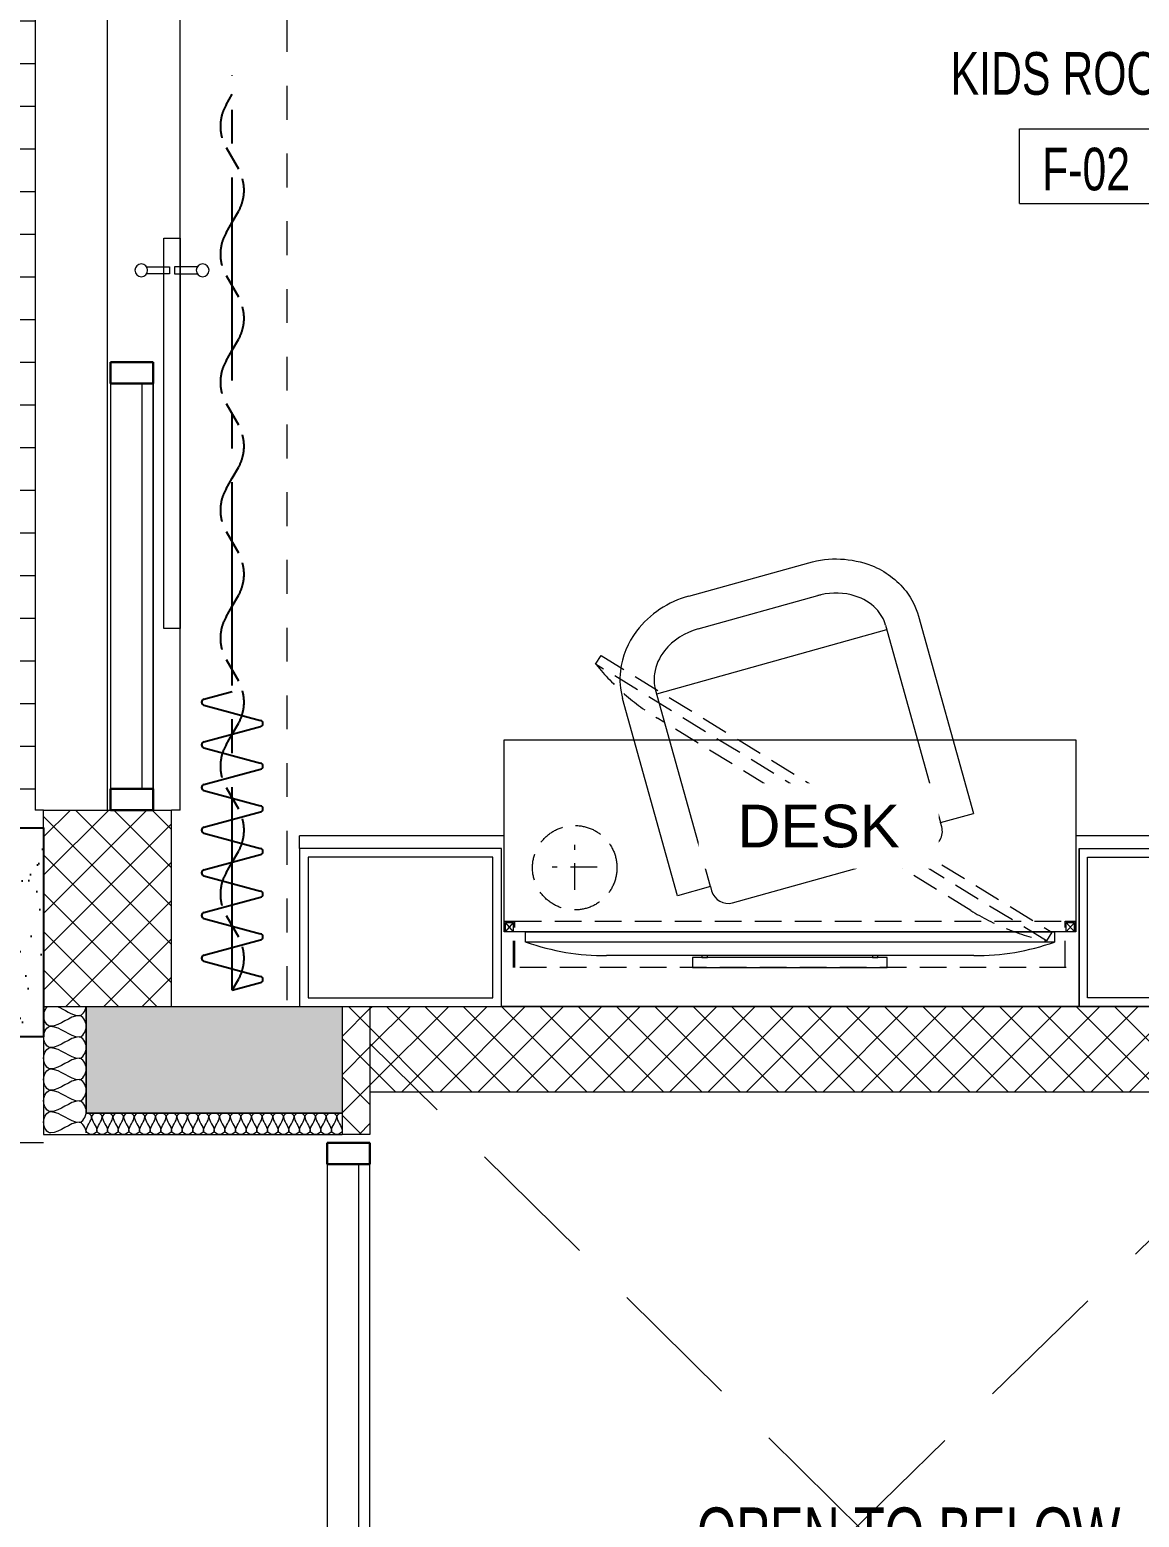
# Model space of a CAD drawing. Header units: millimetres. Extents: x -18512 to 101824, y -95768 to 52898.
# Drawn here: x 55536 to 58137, y -56835 to -53348 of the extents above; entities that cross this region are included whole.
import ezdxf

# ---------------------------------------------------------------- set-up
doc = ezdxf.new("R2010")
doc.units = ezdxf.units.MM
doc.header["$LTSCALE"] = 25
for name, pattern in [('CENTER2', [28.575, 19.05, -3.175, 3.175, -3.175]), ('Dash', [6.35, 3.175, -3.175]), ('DASHED', [0.75, 0.5, -0.25]), ('HIDDEN', [0.375, 0.25, -0.125]), ('HIDDEN2', [4.7625, 3.175, -1.5875])]:
    doc.linetypes.add(name, pattern=pattern)
doc.layers.get('0').update_dxf_attribs({"color": 254, "lineweight": 0})
for name, color, linetype in [('1547 L-StB-p-00-GA$0$WD-HATCH', 251, 'Continuous'), ('1547 L-StB-p-00-GA$0$WD-HATCH-WALLS-STRUCTURAL', 251, 'Continuous'), ('4_Furniture', 3, 'Continuous'), ('AR WALL HATCH', 8, 'Continuous'), ('WD-FURNITURE-1', 1, 'Continuous')]:
    doc.layers.add(name, color=color, linetype=linetype)
for name, color, linetype, lineweight in [('_FW_FUR_FIXED', 62, 'Continuous', 0), ('A-ANNO-TEXT', 2, 'Continuous', 9), ('A-AREA-IDEN', 2, 'Continuous', 9), ('A-DETL-INSL', 8, 'Continuous', 9), ('A-DETL-MBND', 5, 'HIDDEN', 9), ('A-DOOR', 31, 'Continuous', 18), ('A-FLOR-OTLN', 6, 'Continuous', 18), ('A-GLAZ', 6, 'Continuous', 9), ('A-GLAZ-CWMG', 51, 'Continuous', 9), ('hatch', 252, 'Continuous', 0), ('I-WALL', 2, 'Continuous', 9), ('S-COLS', 6, 'Continuous', 9), ('WD-PS-TEXT-1', 2, 'Continuous', 13), ('wood flooring', 8, 'Continuous', 13)]:
    doc.layers.add(name, color=color, linetype=linetype, lineweight=lineweight)
doc.styles.add('Arial Narrow_3', font='fi_9001f.ttf', dxfattribs={"width": 0.75, "height": 117.993921})
doc.styles.add('Arial Narrow_4', font='fi_9001f.ttf', dxfattribs={"width": 0.75, "height": 147.492401})
doc.styles.add('TEXT-MS-100', font='arial.ttf', dxfattribs={"height": 100})
pattern_1 = [(45, (59229.075, -102497.31), (-44.90128, 44.90128), []), (135, (59229.075, -102497.31), (-44.90128, -44.90128), [])]

# ---------------------------------------------------------------- blocks, each defined once
blk = doc.blocks.new('System Panel - Glazed-8419539-FIRST FLOOR PLAN')
at = {"layer": 'A-GLAZ', "lineweight": 18}
for p, q in [((475, 49.5), (-475, 49.5)), ((-475, 49.5), (-475, 24.5)), ((475, 24.5), (475, 49.5)), ((-475, 24.5), (475, 24.5))]:
    blk.add_line(p, q, dxfattribs=at)
blk = doc.blocks.new('Q  CurtainWall sliding door - GD03-8419540-FIRST FLOOR PLAN')
at = {"layer": 'A-DOOR'}
for p, q in [((276.7, -34.7), (276.7, -88)), ((292.7, -88), (292.7, -34.7)), ((1124.1, -75), (209.7, -75)), ((209.7, -75), (209.7, -113)), ((276.7, -88), (292.7, -88)), ((276.7, -153.3), (276.7, -100)), ((276.7, -100), (292.7, -100)), ((292.7, -100), (292.7, -153.3)), ((1124.1, -113), (1124.1, -75)), ((209.7, -113), (1124.1, -113))]:
    blk.add_line(p, q, dxfattribs=at)
for centre in [(284.7, -22), (284.7, -166)]:
    blk.add_circle(centre, 15, dxfattribs=at)
blk = doc.blocks.new('Rectangular Mullion - 50 x 100mm-8828630-FIRST FLOOR PLAN')
at = {"layer": 'A-GLAZ-CWMG'}
for p, q in [((-3503.9, -20234.3), (-3503.9, -19284.3)), ((-3403.9, -20234.3), (-3403.9, -19284.3))]:
    blk.add_line(p, q, dxfattribs=at)
blk = doc.blocks.new('Rectangular Mullion - 50 x 100mm-7747785-FIRST FLOOR PLAN')
at = {"layer": 'A-GLAZ-CWMG', "lineweight": 30}
for p, q in [((0, 50), (-50, 50)), ((-50, 50), (-50, -50)), ((0, -50), (0, 50)), ((-50, -50), (0, -50))]:
    blk.add_line(p, q, dxfattribs=at)
blk = doc.blocks.new('Rectangular Mullion - 50 x 100mm-5950993-FIRST FLOOR PLAN')
at = {"layer": 'A-GLAZ-CWMG', "lineweight": 30}
for p, q in [((-25, 50), (25, 50)), ((-25, -50), (-25, 50)), ((25, 50), (25, -50)), ((25, -50), (-25, -50))]:
    blk.add_line(p, q, dxfattribs=at)
blk = doc.blocks.new('System Panel - Glazed-9023344-FIRST FLOOR PLAN')
at = {"layer": 'A-GLAZ', "lineweight": 18}
for p, q in [((850, 49.5), (-850, 49.5)), ((-850, 49.5), (-850, 24.5)), ((850, 24.5), (850, 49.5)), ((-850, 24.5), (850, 24.5))]:
    blk.add_line(p, q, dxfattribs=at)
blk = doc.blocks.new('Rectangular Mullion - 50 x 100mm-9023345-FIRST FLOOR PLAN')
at = {"layer": 'A-GLAZ-CWMG', "lineweight": 30}
for p, q in [((-50, 50), (0, 50)), ((-50, -50), (-50, 50)), ((0, 50), (0, -50)), ((0, -50), (-50, -50))]:
    blk.add_line(p, q, dxfattribs=at)
blk = doc.blocks.new('Rectangular Mullion - 50 x 100mm-8757041-FIRST FLOOR PLAN')
at = {"layer": 'A-GLAZ-CWMG'}
for p, q in [((-2995.9, -18404.3), (-2995.9, -16704.3)), ((-2895.9, -16704.3), (-2895.9, -18404.3))]:
    blk.add_line(p, q, dxfattribs=at)
blk = doc.blocks.new('M_NAGA Room Tag - Room Tag-1756429-FIRST FLOOR PLAN')
at = {"layer": 'A-AREA-IDEN'}
for p, q in [((-3.25, 1.75), (-3.25, -1.75)), ((-3.25, 1.75), (3.25, 1.75)), ((3.25, 1.75), (3.25, -1.75)), ((-3.25, -1.75), (3.25, -1.75))]:
    blk.add_line(p, q, dxfattribs=at)
blk = doc.blocks.new('*U340')
at = {"color": 1}
for p, q in [((67.8, 66.3), (32.2, -66.3)), ((82.2, 66.3), (100, 0)), ((167.8, 66.3), (132.2, -66.3)), ((182.2, 66.3), (200, 0)), ((267.8, 66.3), (232.2, -66.3)), ((282.2, 66.3), (300, 0)), ((367.8, 66.3), (332.2, -66.3)), ((382.2, 66.3), (400, 0)), ((467.8, 66.3), (432.2, -66.3)), ((482.2, 66.3), (500, 0)), ((567.8, 66.3), (532.2, -66.3)), ((582.2, 66.3), (600, 0)), ((667.8, 66.3), (632.2, -66.3)), ((682.2, 66.3), (700, 0)), ((0, 0), (17.8, -66.3)), ((100, 0), (117.8, -66.3)), ((200, 0), (217.8, -66.3)), ((300, 0), (317.8, -66.3)), ((400, 0), (417.8, -66.3)), ((500, 0), (517.8, -66.3)), ((600, 0), (617.8, -66.3))]:
    blk.add_line(p, q, dxfattribs=at)
at = {"color": 1, "linetype": 'CENTER2'}
blk.add_line((0, 0), (2143.8, 0), dxfattribs=at)
at = {"color": 1, "linetype": 'HIDDEN2'}
for p, q in [((175, 14.4), (125, -14.4)), ((275, 14.4), (300, 0)), ((475, 14.4), (425, -14.4)), ((575, 14.4), (600, 0)), ((775, 14.4), (725, -14.4)), ((875, 14.4), (900, 0)), ((1075, 14.4), (1025, -14.4)), ((1175, 14.4), (1200, 0)), ((1375, 14.4), (1325, -14.4)), ((1475, 14.4), (1500, 0)), ((1675, 14.4), (1625, -14.4)), ((1775, 14.4), (1800, 0)), ((1975, 14.4), (1925, -14.4)), ((2075, 14.4), (2100, 0)), ((0, 0), (25, -14.4)), ((300, 0), (325, -14.4)), ((600, 0), (625, -14.4)), ((900, 0), (925, -14.4)), ((1200, 0), (1225, -14.4)), ((1500, 0), (1525, -14.4)), ((1800, 0), (1825, -14.4))]:
    blk.add_line(p, q, dxfattribs=at)
at = {"color": 1}
for centre, start, end in [((75, 64.3), 15, 165), ((175, 64.3), 15, 165), ((275, 64.3), 15, 165), ((375, 64.3), 15, 165), ((475, 64.3), 15, 165), ((575, 64.3), 15, 165), ((675, 64.3), 15, 165), ((25, -64.3), 195, 345), ((125, -64.3), 195, 345), ((225, -64.3), 195, 345), ((325, -64.3), 195, 345), ((425, -64.3), 195, 345), ((525, -64.3), 195, 345), ((625, -64.3), 195, 345)]:
    blk.add_arc(centre, 7.5, start, end, dxfattribs=at)
at = {"color": 1, "linetype": 'HIDDEN2'}
for centre, start, end in [((225, -72.2), 60, 120), ((525, -72.2), 60, 120), ((825, -72.2), 60, 120), ((1125, -72.2), 60, 120), ((1425, -72.2), 60, 120), ((1725, -72.2), 60, 120), ((2025, -72.2), 60, 120), ((75, 72.2), 240, 300), ((375, 72.2), 240, 300), ((675, 72.2), 240, 300), ((975, 72.2), 240, 300), ((1275, 72.2), 240, 300), ((1575, 72.2), 240, 300), ((1875, 72.2), 240, 300)]:
    blk.add_arc(centre, 100, start, end, dxfattribs=at)
blk = doc.blocks.new('Individual 55 plan')
at = {"color": 2}
blk.add_line((709.37, 123.94), (890, 123.94), dxfattribs=at)
at = {"color": 1}
for points in [[(752, 124.89), (847.69, 124.89), (847.69, 129.76), (752, 129.76)], [(759.26, 124.89), (756.53, 124.89), (756.53, 123.94), (759.26, 123.94)], [(843.16, 124.89), (840.43, 124.89), (840.43, 123.94), (843.16, 123.94)]]:
    blk.add_lwpolyline(points, close=True, dxfattribs=at)
at = {"color": 2}
blk.add_lwpolyline([(929.87, 112.21), (669.8, 112.21), (669.8, 117.26), (929.87, 117.26)], close=True, dxfattribs=at)
for centre, start, end in [((708.55, 8.32), 89.59605, 109.58416), ((890.81, 8.32), 70.41584, 90.40395)]:
    blk.add_arc(centre, 115.63, start, end, dxfattribs=at)
blk = doc.blocks.new('A$Ce7ac1099')
at = {"layer": '_FW_FUR_FIXED'}
for p, q in [((-530.5, 360), (-50.5, 360)), ((-50.5, 280), (-50.5, 360)), ((-530.5, 280), (-50.5, 280)), ((-520, -280), (-520, 280)), ((-40, 280), (-50.5, 280)), ((0, -240), (0, 240)), ((-720, -145.7), (-720, 145.7)), ((-640, -145.7), (-640, 145.7)), ((-50.5, -280), (-530.5, -280)), ((-50.5, -280), (-40, -280)), ((-50.5, -280), (-50.5, -360)), ((-50.5, -360), (-530.5, -360))]:
    blk.add_line(p, q, dxfattribs=at)
for points in [[(-720, 145.7, -0.164031), (-674, 285.9, -0.133131), (-594.2, 347.6, -0.098116), (-530.5, 360)], [(-530.5, 280, 0.127666), (-573.5, 269.1, 0.126943), (-615.6, 229.9, 0.135914), (-639.8, 153.1, 0.01049), (-640, 145.7)], [(-720, -145.7, 0.164031), (-674, -285.9, 0.133131), (-594.2, -347.6, 0.098116), (-530.5, -360)], [(-640, -145.7, 0.158507), (-612.1, -235, 0.132455), (-566.4, -272.6, 0.106378), (-530.5, -280)]]:
    blk.add_lwpolyline(points, format="xyb", dxfattribs=at)
for centre, start, end in [((-40, 240), 360, 90), ((-40, -240), 270, 360)]:
    blk.add_arc(centre, 40, start, end, dxfattribs=at)

msp = doc.modelspace()

# ---------------------------------------------------------------- hatches: boundary and pattern name
at = {"layer": '1547 L-StB-p-00-GA$0$WD-HATCH'}
h = msp.add_hatch(dxfattribs=at)
h.set_pattern_fill('AR-SAND', color=256, scale=2.432432, angle=45, style=0)
h.set_pattern_definition([(82.5, (54478.63, 8424.44), (-86.9306, 81.42652), [0, -93.91135, 0, -105.03243, 0, -100.39865]), (52.5, (54478.63, 8424.44), (-45.97563, 200.6107), [0, -50.6627, 0, -84.64378, 0, -32.43649]), (12.5, (54424.9, 8370.7), (135.80266, 136.29705), [0, -30.89189, 0, -111.21081, 0, -145.19189]), (2.5, (54424.9, 8370.7), (92.9873, 169.6745), [0, -15.44595, 0, -72.90486, 0, -83.40811])])
h.paths.add_polyline_path([(55568.1, -55218.6), (54018.1, -55218.6), (54018.1, -55709.1), (55568.1, -55709.1)])
at = {"layer": 'AR WALL HATCH', "lineweight": 5}
h = msp.add_hatch(dxfattribs=at)
h.set_pattern_fill('ANSI37', color=256, scale=20, style=0)
h.set_pattern_definition(pattern_1)
h.paths.add_polyline_path([(55568.1, -55177.4), (55868.1, -55177.4), (55868.1, -55637.4), (55568.1, -55637.4), (55568.1, -55453.8)], flags=0)
h.paths.add_polyline_path([(55568.1, -50622.4), (55868.1, -50622.4), (55868.1, -51077.4), (55568.1, -51077.4)])
h = msp.add_hatch(dxfattribs=at)
h.set_pattern_fill('ANSI37', color=256, scale=20, style=0)
h.set_pattern_definition(pattern_1)
h.paths.add_polyline_path([(56268.1, -55937.4), (56268.1, -55637.4), (56333.3, -55637.4), (56333.3, -55937.4)])
h = msp.add_hatch(dxfattribs=at)
h.set_pattern_fill('ANSI37', color=256, scale=20, style=0)
h.set_pattern_definition(pattern_1)
h.paths.add_polyline_path([(58568.1, -55837.4), (56333.3, -55837.4), (56333.3, -55637.4), (58568.1, -55637.4)])
at = {"layer": 'S-COLS', "lineweight": 5}
msp.add_hatch(color=252, dxfattribs=at).paths.add_polyline_path([(56268.1, -55637.4), (56268.1, -55887.4), (55668.1, -55887.4), (55668.1, -55637.4), (56224.3, -55637.4)], flags=0)
at = {"layer": 'wood flooring'}
h = msp.add_hatch(dxfattribs=at)
h.set_pattern_fill('_USER', color=256, scale=100, pattern_type=0)
h.set_pattern_definition([(360, (360299.03, 170172.6), (-2e-14, 100), [])])
h.paths.add_polyline_path([(55548.1, -51077.4), (53518.1, -51057.4), (53518.1, -51305.8), (53518.1, -55202.4), (54018.1, -55202.4), (55548.1, -55218.6), (55548.1, -53563)])

# ---------------------------------------------------------------- linework, layer by layer
at = {"layer": '1547 L-StB-p-00-GA$0$WD-HATCH-WALLS-STRUCTURAL'}
msp.add_lwpolyline([(54018.1, -55709.1), (54018.1, -55218.6), (55568.1, -55218.6), (55568.1, -55709.1)], close=True, dxfattribs=at)
at = {"layer": '_FW_FUR_FIXED', "color": 9, "linetype": 'DASHED', "ltscale": 5}
for p, q in [((57741.9, -55412.4, 182090.4), (57007.9, -54962.1, 182090.4)), ((56813.4, -55364.4, 182090.4), (56813.4, -55258.4, 182090.4)), ((56866.4, -55311.4, 182090.4), (56760.4, -55311.4, 182090.4)), ((56648, -55462.4, 182090.4), (56648, -55437.4, 182090.4)), ((56648, -55437.4, 182090.4), (56673, -55437.4, 182090.4)), ((56651, -55462.4, 182090.4), (56651, -55440.4, 182090.4)), ((56651, -55440.4, 182090.4), (56670, -55440.4, 182090.4)), ((56670, -55462.4, 182090.4), (56651, -55440.4, 182090.4)), ((56651, -55462.4, 182090.4), (56670, -55440.4, 182090.4)), ((56670, -55462.4, 182090.4), (56670, -55440.4, 182090.4)), ((56670, -55546.1, 182090.4), (56670, -55462.4, 182090.4)), ((56673, -55546.1, 182090.4), (56673, -55437.4, 182090.4)), ((56673, -55437.4, 182090.4), (57963, -55437.4, 182090.4)), ((57963, -55546.1, 182090.4), (57963, -55437.4, 182090.4)), ((57963, -55437.4, 182090.4), (57988, -55437.4, 182090.4)), ((57966, -55440.4, 182090.4), (57985, -55440.4, 182090.4)), ((57985, -55462.4, 182090.4), (57966, -55440.4, 182090.4)), ((57966, -55462.4, 182090.4), (57985, -55440.4, 182090.4)), ((57966, -55462.4, 182090.4), (57966, -55440.4, 182090.4)), ((57985, -55462.4, 182090.4), (57985, -55440.4, 182090.4)), ((57988, -55462.4, 182090.4), (57988, -55437.4, 182090.4)), ((57966, -55546.1, 182090.4), (56670, -55546.1, 182090.4))]:
    msp.add_line(p, q, dxfattribs=at)
at = {"layer": '_FW_FUR_FIXED'}
for p, q in [((56648, -55237.4, -5649.6), (56168.1, -55237.4)), ((56168.1, -55267.6, 186162.7), (56168.1, -55237.4)), ((58467.9, -55237.1, -185713.6), (57988, -55237.4, 49.1)), ((57996, -55267.5, 49.1), (57996, -55637.4, 49.1)), ((57996, -55637.4, 49.1), (56641.4, -55637.4, -372276.3))]:
    msp.add_line(p, q, dxfattribs=at)
at = {"layer": '_FW_FUR_FIXED', "color": 9, "linetype": 'DASHED', "ltscale": 5, "elevation": 182090.4}
for points in [[(56875.1, -54815), (57931.9, -55463.4), (57919.4, -55483.9), (56862.5, -54835.5)], [(57536.8, -55291.9), (57547.9, -55298.7), (57550.2, -55294.8), (57539.2, -55288)]]:
    msp.add_lwpolyline(points, close=True, dxfattribs=at)
at = {"layer": '_FW_FUR_FIXED'}
for points, elevation in [([(57988, -55012.4), (57988, -55462.4), (56648, -55462.4), (56648, -55012.4)], 49.1), ([(56641.4, -55267.6), (56168.1, -55267.6), (56168.1, -55637.4), (56641.4, -55637.4)], 49.1), ([(56621.4, -55287.6), (56188.1, -55287.6), (56188.1, -55617.4), (56621.4, -55617.4)], 49.1), ([(58467.9, -55637.1), (57996, -55637.4), (57996, -55267.5), (58467.9, -55267.3)], -181992.3), ([(58447.9, -55617.1), (58016, -55617.4), (58016, -55287.5), (58447.9, -55287.3)], -181992.3)]:
    msp.add_lwpolyline(points, close=True, dxfattribs=dict(at, elevation=elevation))
at = {"layer": '_FW_FUR_FIXED', "color": 9, "linetype": 'DASHED', "ltscale": 5}
msp.add_circle((56813.4, -55312.4, 182090.4), 99, dxfattribs=at)
for centre, start, end in [((57292.8, -54490.2, 182090.4), 218.8873, 238.8754), ((58033.4, -54944.6, 182090.4), 238.0675, 258.0556)]:
    msp.add_arc(centre, 551.2, start, end, dxfattribs=at)
at = {"layer": 'A-DETL-INSL', "color": 1}
msp.add_lwpolyline([(55568.1, -55637.4), (55568.1, -55937.4), (56268.1, -55937.4)], dxfattribs=at)
at = {"layer": 'A-DETL-INSL'}
msp.add_open_spline([(55584.8, -55684.1), (55577, -55684.1), (55562.1, -55663), (55572.3, -55641.9), (55577.5, -55637.4)], degree=3, knots=[0, 0, 0, 0, 1.414214, 2.387864, 2.387864, 2.387864, 2.387864], dxfattribs=at)
for points in [[(55600.1, -55637.4), (55617.3, -55644.1), (55633.8, -55659.1), (55651.5, -55659.1)], [(55651.5, -55659.1), (55658.6, -55659.1), (55666.5, -55648.2), (55667.9, -55637.4)], [(55651.5, -55659.1), (55628.6, -55659.1), (55607.7, -55684.1), (55584.8, -55684.1)], [(55651.5, -55709.1), (55659.3, -55709.1), (55677, -55684.1), (55659.3, -55659.1), (55651.5, -55659.1)], [(55584.8, -55734.1), (55577, -55734.1), (55559.3, -55709.1), (55577, -55684.1), (55584.8, -55684.1)], [(55584.8, -55684.1), (55607.7, -55684.1), (55628.6, -55709.1), (55651.5, -55709.1)], [(55651.5, -55709.1), (55628.6, -55709.1), (55607.7, -55734.1), (55584.8, -55734.1)], [(55651.5, -55759.1), (55659.3, -55759.1), (55677, -55734.1), (55659.3, -55709.1), (55651.5, -55709.1)], [(55584.8, -55784.1), (55577, -55784.1), (55559.3, -55759.1), (55577, -55734.1), (55584.8, -55734.1)], [(55584.8, -55734.1), (55607.7, -55734.1), (55628.6, -55759.1), (55651.5, -55759.1)], [(55584.8, -55834.1), (55577, -55834.1), (55559.3, -55809.1), (55577, -55784.1), (55584.8, -55784.1)], [(55651.5, -55759.1), (55628.6, -55759.1), (55607.7, -55784.1), (55584.8, -55784.1)], [(55584.8, -55784.1), (55607.7, -55784.1), (55628.6, -55809.1), (55651.5, -55809.1)], [(55651.5, -55809.1), (55659.3, -55809.1), (55677, -55784.1), (55659.3, -55759.1), (55651.5, -55759.1)], [(55651.5, -55809.1), (55628.6, -55809.1), (55607.7, -55834.1), (55584.8, -55834.1)], [(55651.5, -55859.1), (55659.3, -55859.1), (55677, -55834.1), (55659.3, -55809.1), (55651.5, -55809.1)], [(55584.8, -55884.1), (55577, -55884.1), (55559.3, -55859.1), (55577, -55834.1), (55584.8, -55834.1)], [(55584.8, -55834.1), (55607.7, -55834.1), (55628.6, -55859.1), (55651.5, -55859.1)], [(55584.8, -55934.1), (55577, -55934.1), (55559.3, -55909.1), (55577, -55884.1), (55584.8, -55884.1)], [(55651.5, -55859.1), (55628.6, -55859.1), (55607.7, -55884.1), (55584.8, -55884.1)], [(55584.8, -55884.1), (55607.7, -55884.1), (55628.6, -55909.1), (55651.5, -55909.1)], [(55651.5, -55909.1), (55659.3, -55909.1), (55677, -55884.1), (55659.3, -55859.1), (55651.5, -55859.1)], [(55680.6, -55895.7), (55680.6, -55891.8), (55674, -55887.4), (55668.1, -55887.4)], [(55705.6, -55895.7), (55705.6, -55891.8), (55693.1, -55882.9), (55680.6, -55891.8), (55680.6, -55895.7)], [(55730.6, -55895.7), (55730.6, -55891.8), (55718.1, -55882.9), (55705.6, -55891.8), (55705.6, -55895.7)], [(55755.6, -55895.7), (55755.6, -55891.8), (55743.1, -55882.9), (55730.6, -55891.8), (55730.6, -55895.7)], [(55780.6, -55895.7), (55780.6, -55891.8), (55768.1, -55882.9), (55755.6, -55891.8), (55755.6, -55895.7)], [(55805.6, -55895.7), (55805.6, -55891.8), (55793.1, -55882.9), (55780.6, -55891.8), (55780.6, -55895.7)], [(55830.6, -55895.7), (55830.6, -55891.8), (55818.1, -55882.9), (55805.6, -55891.8), (55805.6, -55895.7)], [(55855.6, -55895.7), (55855.6, -55891.8), (55843.1, -55882.9), (55830.6, -55891.8), (55830.6, -55895.7)], [(55880.6, -55895.7), (55880.6, -55891.8), (55868.1, -55882.9), (55855.6, -55891.8), (55855.6, -55895.7)], [(55905.6, -55895.7), (55905.6, -55891.8), (55893.1, -55882.9), (55880.6, -55891.8), (55880.6, -55895.7)], [(55930.6, -55895.7), (55930.6, -55891.8), (55918.1, -55882.9), (55905.6, -55891.8), (55905.6, -55895.7)], [(55955.6, -55895.7), (55955.6, -55891.8), (55943.1, -55882.9), (55930.6, -55891.8), (55930.6, -55895.7)], [(55980.6, -55895.7), (55980.6, -55891.8), (55968.1, -55882.9), (55955.6, -55891.8), (55955.6, -55895.7)], [(56005.6, -55895.7), (56005.6, -55891.8), (55993.1, -55882.9), (55980.6, -55891.8), (55980.6, -55895.7)], [(56030.6, -55895.7), (56030.6, -55891.8), (56018.1, -55882.9), (56005.6, -55891.8), (56005.6, -55895.7)], [(56055.6, -55895.7), (56055.6, -55891.8), (56043.1, -55882.9), (56030.6, -55891.8), (56030.6, -55895.7)], [(56080.6, -55895.7), (56080.6, -55891.8), (56068.1, -55882.9), (56055.6, -55891.8), (56055.6, -55895.7)], [(56105.6, -55895.7), (56105.6, -55891.8), (56093.1, -55882.9), (56080.6, -55891.8), (56080.6, -55895.7)], [(56130.6, -55895.7), (56130.6, -55891.8), (56118.1, -55882.9), (56105.6, -55891.8), (56105.6, -55895.7)], [(56155.6, -55895.7), (56155.6, -55891.8), (56143.1, -55882.9), (56130.6, -55891.8), (56130.6, -55895.7)], [(56180.6, -55895.7), (56180.6, -55891.8), (56168.1, -55882.9), (56155.6, -55891.8), (56155.6, -55895.7)], [(56205.6, -55895.7), (56205.6, -55891.8), (56193.1, -55882.9), (56180.6, -55891.8), (56180.6, -55895.7)], [(56230.6, -55895.7), (56230.6, -55891.8), (56218.1, -55882.9), (56205.6, -55891.8), (56205.6, -55895.7)], [(56255.6, -55895.7), (56255.6, -55891.8), (56243.1, -55882.9), (56230.6, -55891.8), (56230.6, -55895.7)], [(56268.1, -55887.4), (56262.3, -55887.4), (56255.6, -55891.8), (56255.6, -55895.7)], [(55651.5, -55909.1), (55628.6, -55909.1), (55607.7, -55934.1), (55584.8, -55934.1)], [(55668.1, -55934.1), (55668.1, -55922.3), (55659.3, -55909.1), (55651.5, -55909.1)], [(55668.1, -55929), (55668.1, -55917.6), (55680.6, -55907.1), (55680.6, -55895.7)], [(55680.6, -55895.7), (55680.6, -55907.1), (55693.1, -55917.6), (55693.1, -55929)], [(55693.1, -55929), (55693.1, -55917.6), (55705.6, -55907.1), (55705.6, -55895.7)], [(55705.6, -55895.7), (55705.6, -55907.1), (55718.1, -55917.6), (55718.1, -55929)], [(55718.1, -55929), (55718.1, -55917.6), (55730.6, -55907.1), (55730.6, -55895.7)], [(55730.6, -55895.7), (55730.6, -55907.1), (55743.1, -55917.6), (55743.1, -55929)], [(55743.1, -55929), (55743.1, -55917.6), (55755.6, -55907.1), (55755.6, -55895.7)], [(55755.6, -55895.7), (55755.6, -55907.1), (55768.1, -55917.6), (55768.1, -55929)], [(55768.1, -55929), (55768.1, -55917.6), (55780.6, -55907.1), (55780.6, -55895.7)], [(55780.6, -55895.7), (55780.6, -55907.1), (55793.1, -55917.6), (55793.1, -55929)], [(55793.1, -55929), (55793.1, -55917.6), (55805.6, -55907.1), (55805.6, -55895.7)], [(55805.6, -55895.7), (55805.6, -55907.1), (55818.1, -55917.6), (55818.1, -55929)], [(55818.1, -55929), (55818.1, -55917.6), (55830.6, -55907.1), (55830.6, -55895.7)], [(55830.6, -55895.7), (55830.6, -55907.1), (55843.1, -55917.6), (55843.1, -55929)], [(55843.1, -55929), (55843.1, -55917.6), (55855.6, -55907.1), (55855.6, -55895.7)], [(55855.6, -55895.7), (55855.6, -55907.1), (55868.1, -55917.6), (55868.1, -55929)], [(55868.1, -55929), (55868.1, -55917.6), (55880.6, -55907.1), (55880.6, -55895.7)], [(55880.6, -55895.7), (55880.6, -55907.1), (55893.1, -55917.6), (55893.1, -55929)], [(55893.1, -55929), (55893.1, -55917.6), (55905.6, -55907.1), (55905.6, -55895.7)], [(55905.6, -55895.7), (55905.6, -55907.1), (55918.1, -55917.6), (55918.1, -55929)], [(55918.1, -55929), (55918.1, -55917.6), (55930.6, -55907.1), (55930.6, -55895.7)], [(55930.6, -55895.7), (55930.6, -55907.1), (55943.1, -55917.6), (55943.1, -55929)], [(55943.1, -55929), (55943.1, -55917.6), (55955.6, -55907.1), (55955.6, -55895.7)], [(55955.6, -55895.7), (55955.6, -55907.1), (55968.1, -55917.6), (55968.1, -55929)], [(55968.1, -55929), (55968.1, -55917.6), (55980.6, -55907.1), (55980.6, -55895.7)], [(55980.6, -55895.7), (55980.6, -55907.1), (55993.1, -55917.6), (55993.1, -55929)], [(55993.1, -55929), (55993.1, -55917.6), (56005.6, -55907.1), (56005.6, -55895.7)], [(56005.6, -55895.7), (56005.6, -55907.1), (56018.1, -55917.6), (56018.1, -55929)], [(56018.1, -55929), (56018.1, -55917.6), (56030.6, -55907.1), (56030.6, -55895.7)], [(56030.6, -55895.7), (56030.6, -55907.1), (56043.1, -55917.6), (56043.1, -55929)], [(56043.1, -55929), (56043.1, -55917.6), (56055.6, -55907.1), (56055.6, -55895.7)], [(56055.6, -55895.7), (56055.6, -55907.1), (56068.1, -55917.6), (56068.1, -55929)], [(56068.1, -55929), (56068.1, -55917.6), (56080.6, -55907.1), (56080.6, -55895.7)], [(56080.6, -55895.7), (56080.6, -55907.1), (56093.1, -55917.6), (56093.1, -55929)], [(56093.1, -55929), (56093.1, -55917.6), (56105.6, -55907.1), (56105.6, -55895.7)], [(56105.6, -55895.7), (56105.6, -55907.1), (56118.1, -55917.6), (56118.1, -55929)], [(56118.1, -55929), (56118.1, -55917.6), (56130.6, -55907.1), (56130.6, -55895.7)], [(56130.6, -55895.7), (56130.6, -55907.1), (56143.1, -55917.6), (56143.1, -55929)], [(56143.1, -55929), (56143.1, -55917.6), (56155.6, -55907.1), (56155.6, -55895.7)], [(56155.6, -55895.7), (56155.6, -55907.1), (56168.1, -55917.6), (56168.1, -55929)], [(56168.1, -55929), (56168.1, -55917.6), (56180.6, -55907.1), (56180.6, -55895.7)], [(56180.6, -55895.7), (56180.6, -55907.1), (56193.1, -55917.6), (56193.1, -55929)], [(56193.1, -55929), (56193.1, -55917.6), (56205.6, -55907.1), (56205.6, -55895.7)], [(56205.6, -55895.7), (56205.6, -55907.1), (56218.1, -55917.6), (56218.1, -55929)], [(56218.1, -55929), (56218.1, -55917.6), (56230.6, -55907.1), (56230.6, -55895.7)], [(56230.6, -55895.7), (56230.6, -55907.1), (56243.1, -55917.6), (56243.1, -55929)], [(56243.1, -55929), (56243.1, -55917.6), (56255.6, -55907.1), (56255.6, -55895.7)], [(56255.6, -55895.7), (56255.6, -55907.1), (56268.1, -55917.6), (56268.1, -55929)], [(55693.1, -55929), (55693.1, -55932.9), (55680.6, -55941.8), (55668.1, -55932.9), (55668.1, -55929)], [(55718.1, -55929), (55718.1, -55932.9), (55705.6, -55941.8), (55693.1, -55932.9), (55693.1, -55929)], [(55743.1, -55929), (55743.1, -55932.9), (55730.6, -55941.8), (55718.1, -55932.9), (55718.1, -55929)], [(55768.1, -55929), (55768.1, -55932.9), (55755.6, -55941.8), (55743.1, -55932.9), (55743.1, -55929)], [(55793.1, -55929), (55793.1, -55932.9), (55780.6, -55941.8), (55768.1, -55932.9), (55768.1, -55929)], [(55818.1, -55929), (55818.1, -55932.9), (55805.6, -55941.8), (55793.1, -55932.9), (55793.1, -55929)], [(55843.1, -55929), (55843.1, -55932.9), (55830.6, -55941.8), (55818.1, -55932.9), (55818.1, -55929)], [(55868.1, -55929), (55868.1, -55932.9), (55855.6, -55941.8), (55843.1, -55932.9), (55843.1, -55929)], [(55893.1, -55929), (55893.1, -55932.9), (55880.6, -55941.8), (55868.1, -55932.9), (55868.1, -55929)], [(55918.1, -55929), (55918.1, -55932.9), (55905.6, -55941.8), (55893.1, -55932.9), (55893.1, -55929)], [(55943.1, -55929), (55943.1, -55932.9), (55930.6, -55941.8), (55918.1, -55932.9), (55918.1, -55929)], [(55968.1, -55929), (55968.1, -55932.9), (55955.6, -55941.8), (55943.1, -55932.9), (55943.1, -55929)], [(55993.1, -55929), (55993.1, -55932.9), (55980.6, -55941.8), (55968.1, -55932.9), (55968.1, -55929)], [(56018.1, -55929), (56018.1, -55932.9), (56005.6, -55941.8), (55993.1, -55932.9), (55993.1, -55929)], [(56043.1, -55929), (56043.1, -55932.9), (56030.6, -55941.8), (56018.1, -55932.9), (56018.1, -55929)], [(56068.1, -55929), (56068.1, -55932.9), (56055.6, -55941.8), (56043.1, -55932.9), (56043.1, -55929)], [(56093.1, -55929), (56093.1, -55932.9), (56080.6, -55941.8), (56068.1, -55932.9), (56068.1, -55929)], [(56118.1, -55929), (56118.1, -55932.9), (56105.6, -55941.8), (56093.1, -55932.9), (56093.1, -55929)], [(56143.1, -55929), (56143.1, -55932.9), (56130.6, -55941.8), (56118.1, -55932.9), (56118.1, -55929)], [(56168.1, -55929), (56168.1, -55932.9), (56155.6, -55941.8), (56143.1, -55932.9), (56143.1, -55929)], [(56193.1, -55929), (56193.1, -55932.9), (56180.6, -55941.8), (56168.1, -55932.9), (56168.1, -55929)], [(56218.1, -55929), (56218.1, -55932.9), (56205.6, -55941.8), (56193.1, -55932.9), (56193.1, -55929)], [(56243.1, -55929), (56243.1, -55932.9), (56230.6, -55941.8), (56218.1, -55932.9), (56218.1, -55929)], [(56268.1, -55929), (56268.1, -55932.9), (56255.6, -55941.8), (56243.1, -55932.9), (56243.1, -55929)]]:
    msp.add_open_spline(points, degree=3, dxfattribs=at)
at = {"layer": 'A-DETL-MBND', "ltscale": 50}
for p, q in [((58490.9, -57857.4), (56333.3, -55724)), ((56453.1, -57857.4), (58482.6, -55870.7))]:
    msp.add_line(p, q, dxfattribs=at)
at = {"layer": 'A-FLOR-OTLN'}
for p, q in [((55718.1, -55177.4), (55718.1, -52077.4)), ((54018.1, -55707.4), (55568.1, -55707.4)), ((55568.1, -55957.4), (54018.1, -55957.4))]:
    msp.add_line(p, q, dxfattribs=at)
at = {"layer": 'hatch', "linetype": 'Dash', "lineweight": 9}
msp.add_line((56138.1, -50622.2), (56138.2, -55637.2), dxfattribs=at)
at = {"layer": 'I-WALL'}
for p, q in [((55548.1, -51077.4), (55548.1, -55177.4)), ((55888.1, -55177.4), (55888.1, -51077.4)), ((55568.1, -55177.4), (55868.1, -55177.4)), ((55568.1, -55637.4), (55568.1, -55177.4)), ((55868.1, -55637.4), (55868.1, -55177.4)), ((55668.1, -55637.4), (55668.1, -55887.4)), ((56268.1, -55637.4), (56268.1, -55937.4)), ((56333.3, -55637.4), (56333.3, -55937.4)), ((56333.3, -55837.4), (58568.1, -55837.4)), ((55668.1, -55887.4), (56268.1, -55887.4)), ((56333.3, -55937.4), (56268.1, -55937.4))]:
    msp.add_line(p, q, dxfattribs=at)
for points in [[(55568.1, -55177.4), (55548.1, -55177.4)], [(55888.1, -55177.4), (55868.1, -55177.4)], [(55568.1, -55637.4), (58568.1, -55637.4)]]:
    msp.add_lwpolyline(points, dxfattribs=at)
at = {"layer": 'S-COLS', "color": 8}
for p, q in [((55668.1, -55887.4), (55668.1, -55637.4)), ((55668.1, -55637.4), (56268.1, -55637.4)), ((56268.1, -55637.4), (56268.1, -55887.4)), ((56268.1, -55887.4), (55668.1, -55887.4))]:
    msp.add_line(p, q, dxfattribs=at)

# ---------------------------------------------------------------- block references
at = {"layer": '4_Furniture', "color": 3, "rotation": 90.00000000000004}
msp.add_blockref('*U340', (56010.4, -55599.5), dxfattribs=at)
at = {"layer": '_FW_FUR_FIXED', "color": 9, "linetype": 'DASHED', "ltscale": 5, "xscale": 4.767440114139822, "yscale": 4.767440114139822, "zscale": 4.767440114139822, "rotation": 180}
msp.add_blockref('Individual 55 plan', (61131.2, -54927.5, 182090.4), dxfattribs=at)
at = {"layer": 'A-AREA-IDEN', "lineweight": 18, "xscale": -49.99999999999998, "yscale": 49.99999999999998, "zscale": 49.99999999999998, "rotation": 180}
msp.add_blockref('M_NAGA Room Tag - Room Tag-1756429-FIRST FLOOR PLAN', (58018.9, -53668.1), dxfattribs=at)
at = {"layer": 'A-DOOR', "xscale": -1, "rotation": 90}
msp.add_blockref('Q  CurtainWall sliding door - GD03-8419540-FIRST FLOOR PLAN', (55775.1, -53627.4), dxfattribs=at)
at = {"layer": 'A-GLAZ', "xscale": -1, "rotation": 270}
for name, p in [('System Panel - Glazed-8419539-FIRST FLOOR PLAN', (55775.1, -54652.4)), ('System Panel - Glazed-9023344-FIRST FLOOR PLAN', (56283.1, -56857.4))]:
    msp.add_blockref(name, p, dxfattribs=at)
at = {"layer": 'A-GLAZ-CWMG', "extrusion": (0, 0, -1), "xscale": -1, "rotation": 270}
for name, p in [('Rectangular Mullion - 50 x 100mm-5950993-FIRST FLOOR PLAN', (-55775.1, -54152.4)), ('Rectangular Mullion - 50 x 100mm-9023345-FIRST FLOOR PLAN', (-56283.1, -55957.4))]:
    msp.add_blockref(name, p, dxfattribs=at)
at = {"layer": 'A-GLAZ-CWMG', "xscale": -1}
for name, p, rotation in [('Rectangular Mullion - 50 x 100mm-8828630-FIRST FLOOR PLAN', (59229.1, -74411.6), 180), ('Rectangular Mullion - 50 x 100mm-7747785-FIRST FLOOR PLAN', (55775.1, -55177.4), 90), ('Rectangular Mullion - 50 x 100mm-8757041-FIRST FLOOR PLAN', (59229.1, -74411.6), 180)]:
    msp.add_blockref(name, p, dxfattribs=dict(at, rotation=rotation))
at = {"layer": 'WD-FURNITURE-1', "ltscale": 0.2, "rotation": 285.5690669797694}
msp.add_blockref('A$Ce7ac1099', (57414.9, -55330.2, 182090.4), dxfattribs=at)

# ---------------------------------------------------------------- texts
at = {"layer": 'A-ANNO-TEXT', "color": 7, "lineweight": 20, "insert": (57099.9, -56931.6), "char_height": 117.994, "width": 995.04, "attachment_point": 7, "line_spacing_factor": 0.968573, "style": 'Arial Narrow_3'}
msp.add_mtext('OPEN TO BELOW', dxfattribs=at)
at = {"layer": 'A-AREA-IDEN', "lineweight": 18, "char_height": 100, "attachment_point": 8, "line_spacing_factor": 0.968573, "style": 'Arial Narrow_4'}
for s, insert, width in [('KIDS ROOM 3', (58023.6, -53502), 747), ('F-02', (58012.4, -53726.2), 889.2)]:
    msp.add_mtext(s, dxfattribs=dict(at, insert=insert, width=width))

# ---------------------------------------------------------------- next in the draw order: texts
at = {"layer": 'WD-PS-TEXT-1', "insert": (57385.1, -55215.3, 49.1), "char_height": 100, "width": 462.591, "attachment_point": 5, "style": 'TEXT-MS-100', "bg_fill": 2}
msp.add_mtext('DESK', dxfattribs=at)

doc.saveas('drawing.dxf')
